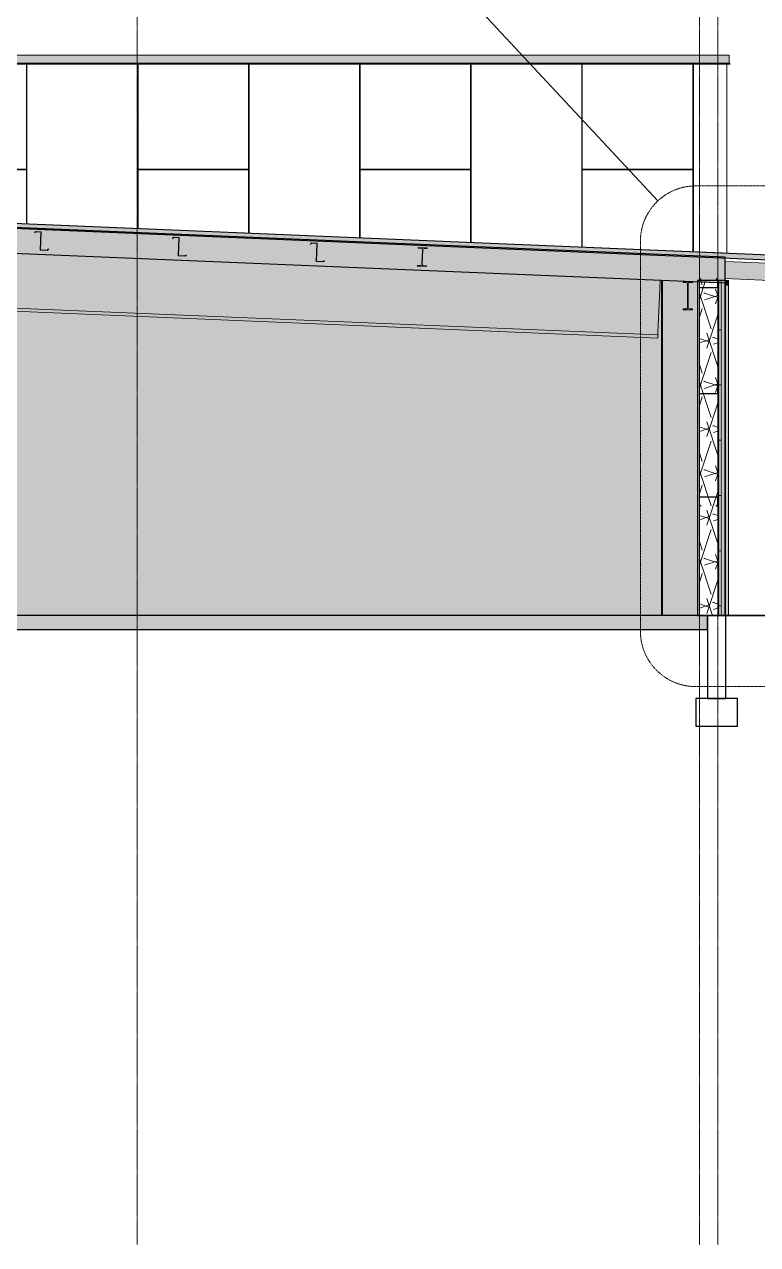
# Model space of a CAD drawing. Header units: inches. Extents: x -55396 to -733, y -290 to 853.
# Drawn here: x -22363 to -22044, y -273 to 257 of the extents above; entities that cross this region are included whole.
import ezdxf

# ---------------------------------------------------------------- set-up
doc = ezdxf.new("R2010")
doc.units = ezdxf.units.IN
doc.header["$MEASUREMENT"] = 0
for name, pattern in [('Dash Dot 3_16_', [0.3124999999999999, 0.1874999999999999, -0.06249999999999999, 0, -0.06249999999999999]), ('Grid Line 1_2_', [0.8749999999999999, 0.4999999999999999, -0.125, 0.125, -0.125]), ('Grid Line 1_2__2_', [0.8749999999999999, 0.4999999999999999, -0.125, 0.125, -0.125])]:
    doc.linetypes.add(name, pattern=pattern)
for name, color, linetype, lineweight in [('A-ANNO-SYMB', 150, 'Continuous', 9), ('A-CLNG', 13, 'Continuous', 9), ('A-CLNG-PATT', 13, 'Continuous', 25), ('A-FLOR', 192, 'Continuous', 9), ('A-FLOR-LEVL', 51, 'Continuous', 9), ('A-GLAZ-CWMG', 51, 'Continuous', 9), ('A-ROOF', 132, 'Continuous', 9), ('A-WALL', 113, 'Continuous', 9), ('A-WALL-PATT', 111, 'Continuous', 25), ('C-TOPO', 7, 'Continuous', 9), ('I-WALL', 2, 'Continuous', 9), ('L-SITE-WALL', 31, 'Continuous', 9), ('S-BEAM', 12, 'Continuous', 9), ('S-COLS', 52, 'Continuous', 9), ('S-FNDN', 32, 'Continuous', 9), ('S-GRID', 1, 'Continuous', 9)]:
    doc.layers.add(name, color=color, linetype=linetype, lineweight=lineweight)
pattern_1 = [(45, (-26138.858, 100.189), (-19.00703027829439, 19.0070302782944), []), (45, (-26138.858, 128.989), (-19.00703027829439, 19.0070302782944), [])]
pattern_2 = [(161.57, (-26137.898, 101.149), (-7.680223697288786, -0.0009795936816989759), [0, -54.643, 6.067, 0]), (18.43, (-26139.818, 101.149), (-7.680223697288786, 0.00097959368169942), [0, -54.643, 6.067, 0]), (108.43, (-26137.898, 101.149), (3.838295292656201, -19.20136532245489), [18.21099999999999, -42.49899999999999]), (71.57, (-26139.818, 101.149), (3.838295292656203, 19.20136532245489), [18.211, -42.499])]

# ---------------------------------------------------------------- blocks, each defined once
blk = doc.blocks.new('Locker Rooms and Restrooms_rvt-1-Section 13')
at = {"layer": 'A-FLOR-LEVL', "linetype": 'Grid Line 1_2__2_'}
blk.add_line((-26557.32365464432, 0), (-21746.95903089273, 0), dxfattribs=at)
blk = doc.blocks.new('Struct_Xcel_Sports Complex_rvt-1-Section 13')
at = {"layer": 'A-FLOR'}
blk.add_hatch(color=254, dxfattribs=at).paths.add_polyline_path([(-26273.39022535238, -5.999999999999999), (-22066.14022535245, -5.999999999999999), (-22066.14022535245, 0), (-26273.39022535238, 0), (-26273.39022535238, -1.575319388176808)], flags=0)
at = {"layer": 'A-FLOR', "color": 130, "lineweight": 25}
for p, q in [((-22066.14022535245, 0), (-26273.39022535238, 0)), ((-22066.14022535245, -5.999999999999999), (-22066.14022535245, 0)), ((-26273.39022535238, -5.999999999999999), (-22066.14022535245, -5.999999999999999))]:
    blk.add_line(p, q, dxfattribs=at)
at = {"layer": 'L-SITE-WALL', "color": 130, "lineweight": 25}
for p, q in [((-22066.14022535245, -3.060591780013055e-10), (-22066.14022535245, -35.99999999999999)), ((-22058.14022535245, -3.060591780013055e-10), (-22066.14022535245, -3.060591780013055e-10)), ((-22058.14022535245, -35.99999999999999), (-22058.14022535245, -3.060591780013055e-10)), ((-22066.14022535245, -35.99999999999999), (-22058.14022535245, -35.99999999999999))]:
    blk.add_line(p, q, dxfattribs=at)
at = {"layer": 'S-FNDN', "color": 130, "lineweight": 25}
for p, q in [((-22053.14022535245, -35.99999999999999), (-22071.14022535245, -35.99999999999999)), ((-22071.14022535245, -35.99999999999999), (-22071.14022535245, -47.99999999999999)), ((-22053.14022535245, -47.99999999999999), (-22053.14022535245, -35.99999999999999)), ((-22071.14022535245, -47.99999999999999), (-22053.14022535245, -47.99999999999999))]:
    blk.add_line(p, q, dxfattribs=at)
blk = doc.blocks.new('W-Wide Flange - 2_-3_ deep-1341957-Section 13')
at = {"layer": 'S-BEAM'}
for points in [[(-22086.69099960919, 145.2918299827791), (-22086.69099960919, 145.6616216490636), (-22597.39999097743, 166.9411629560735), (-22597.39999097743, 166.571371289787), (-22087.62768686522, 145.3308586184467)], [(-22087.62768686521, 122.8113358382008), (-22086.69099960919, 145.2918299827791), (-22597.39999097743, 166.571371289787), (-22597.39999097743, 144.0518485095418), (-22087.63727641748, 122.8117354028788)], [(-22087.66473805001, 121.9221074031487), (-22087.66473805001, 122.8128796375672), (-22597.39999097743, 143.9884383782458), (-22597.39999097743, 143.1610762751229), (-22147.75193356329, 124.4257405495351)], [(-22087.72135559082, 120.5632864237433), (-22087.66473805001, 121.9221074031487), (-22597.39999097743, 143.1610762751229), (-22597.39999097743, 141.7998962315172), (-22147.75193356329, 123.0645605059293)]]:
    blk.add_hatch(color=256, dxfattribs=at).paths.add_polyline_path(points, flags=0)
for p, q in [((-22597.39999097744, 143.1610762751231), (-22087.66473805002, 121.9221074031491)), ((-22086.6909996092, 145.2918299827792), (-22087.62768686522, 122.8113358382013)), ((-22086.67550423021, 145.6637190785832), (-22086.6909996092, 145.2918299827792)), ((-22087.72135559083, 120.5632864237434), (-22597.39999097744, 141.7998962315171)), ((-22087.66473805002, 121.9221074031491), (-22087.72135559083, 120.5632864237434)), ((-22087.62768686522, 122.8113358382013), (-22087.66473805002, 121.9221074031491))]:
    blk.add_line(p, q, dxfattribs=at)
blk = doc.blocks.new('Girt_C - 8_D-1253502-Section 13')
at = {"layer": 'S-BEAM'}
h = blk.add_hatch(dxfattribs=at)
h.set_pattern_fill('FP_1', color=256, style=0, pattern_type=2)
h.set_pattern_definition(pattern_1)
h.paths.add_polyline_path([(-22061.82772535197, 96.32031249999815), (-22061.8276980654, 96.42968749999827), (-22069.45278180499, 96.42968749999963), (-22069.45272535197, 96.32031249999986)], flags=0)
h.paths.add_polyline_path([(-22069.53085035197, 96.50371695461283), (-22069.53085035197, 99.76931009988786), (-22068.99429750381, 100.2195313968889), (-22069.06460239862, 100.3033175078552), (-22069.64022535197, 99.82031249999872), (-22069.64022535197, 96.50781249999986)], flags=0)
h.paths.add_polyline_path([(-22061.74960035197, 96.50494412120722), (-22061.64022535197, 96.5078124999985), (-22061.64022535197, 99.82031249999872), (-22062.21475868431, 100.3024032072632), (-22062.28506357911, 100.2186170962975), (-22061.74960035197, 99.76931009988786)], flags=0)
at = {"layer": 'S-BEAM', "lineweight": 15}
for p, q in [((-22069.06460239862, 100.3033175078554), (-22069.64022535198, 99.82031249999888)), ((-22069.64022535198, 99.82031249999888), (-22069.64022535198, 96.50781250000016)), ((-22069.53085035198, 99.76931009988819), (-22068.99429750381, 100.2195313968892)), ((-22069.53085035198, 96.50371695461308), (-22069.53085035198, 99.76931009988819)), ((-22061.82769806541, 96.42968749999852), (-22069.45278180499, 96.42968749999872)), ((-22069.45272535197, 96.32031250000014), (-22061.82772535197, 96.3203124999987)), ((-22068.99429750381, 100.2195313968892), (-22069.06460239862, 100.3033175078554)), ((-22062.21475868431, 100.3024032072636), (-22062.28506357912, 100.2186170962975)), ((-22062.28506357912, 100.2186170962975), (-22061.74960035198, 99.76931009988812)), ((-22061.64022535198, 99.8203124999987), (-22062.21475868431, 100.3024032072636)), ((-22061.74960035198, 99.76931009988812), (-22061.74960035198, 96.50494412120767)), ((-22061.64022535198, 96.50781249999854), (-22061.64022535198, 99.8203124999987))]:
    blk.add_line(p, q, dxfattribs=at)
for centre, radius, start, end in [((-22069.45272535197, 96.50781250000014), 0.1874999999999929, 179.9999999999978, 269.9999999999974), ((-22069.45278180499, 96.50786623465736), 0.07817873465683078, 183.042361707333, 269.9999999999996), ((-22061.82772535198, 96.50781249999854), 0.1875, 269.9999999999996, 0), ((-22061.82769806541, 96.50783884197179), 0.0781513419719081, 269.9999999999996, 357.877282382075)]:
    blk.add_arc(centre, radius, start, end, dxfattribs=at)
blk = doc.blocks.new('W-Wide Flange - W12X19-1098423-Section 13')
at = {"layer": 'S-BEAM'}
h = blk.add_hatch(dxfattribs=at)
h.set_pattern_fill('FP_1', color=256, style=0, pattern_type=2)
h.set_pattern_definition(pattern_1)
h.paths.add_polyline_path([(-22072.63522535236, 132.8520833331402), (-22072.63522535236, 133.2020833331402), (-22073.99772535236, 133.2020833331402), (-22074.36895641249, 133.3558522730176), (-22074.52272535236, 133.7270833331401), (-22074.52272535236, 144.1770833331401), (-22074.36895641249, 144.5483143932633), (-22073.99772535236, 144.7020833331403), (-22072.63522535236, 144.7020833331403), (-22072.63522535236, 145.0520833331404), (-22076.64522535236, 145.0520833331404), (-22076.64522535236, 144.7020833331403), (-22075.28272535236, 144.7020833331403), (-22074.91149429224, 144.5483143932633), (-22074.75772535236, 144.1770833331401), (-22074.75772535236, 133.7270833331401), (-22074.91149429224, 133.3558522730176), (-22075.28272535236, 133.2020833331402), (-22076.64522535236, 133.2020833331402), (-22076.64522535236, 132.8520833331402)], flags=0)
at = {"layer": 'S-BEAM', "lineweight": 15}
for p, q in [((-22072.63522535237, 145.0520833331399), (-22076.64522535236, 145.0520833331399)), ((-22076.64522535236, 145.0520833331399), (-22076.64522535236, 144.7020833331399)), ((-22076.64522535236, 144.7020833331399), (-22075.28272535236, 144.7020833331399)), ((-22074.75772535237, 144.1770833331399), (-22074.75772535237, 133.7270833331399)), ((-22074.52272535237, 133.7270833331399), (-22074.52272535237, 144.1770833331399)), ((-22073.99772535236, 144.7020833331399), (-22072.63522535237, 144.7020833331399)), ((-22072.63522535237, 144.7020833331399), (-22072.63522535237, 145.0520833331399)), ((-22075.28272535236, 133.2020833331399), (-22076.64522535236, 133.2020833331399)), ((-22076.64522535236, 133.2020833331399), (-22076.64522535236, 132.8520833331399)), ((-22076.64522535236, 132.8520833331399), (-22072.63522535237, 132.8520833331399)), ((-22072.63522535237, 133.2020833331399), (-22073.99772535236, 133.2020833331399)), ((-22072.63522535237, 132.8520833331399), (-22072.63522535237, 133.2020833331399))]:
    blk.add_line(p, q, dxfattribs=at)
for centre, radius, start, end in [((-22075.28272535236, 144.1770833331399), 0.5249999999978172, 0, 90), ((-22073.99772535236, 144.1770833331399), 0.5250000000014552, 90, 180), ((-22075.28272535236, 133.7270833331399), 0.5249999999978172, 269.9999999999996, 0), ((-22073.99772535236, 133.7270833331399), 0.5250000000014552, 180, 269.9999999999996)]:
    blk.add_arc(centre, radius, start, end, dxfattribs=at)
blk = doc.blocks.new('Girt_Z - 8_D-1355458-Section 13')
at = {"layer": 'S-BEAM'}
h = blk.add_hatch(color=256, dxfattribs=at)
h.paths.add_polyline_path([(-22352.84265979201, 158.6334347684206), (-22352.33706888657, 159.1874003236106), (-22352.41785553004, 159.261132330654), (-22352.88906463594, 158.7448382059885), (-22355.77715184824, 158.8651751731676), (-22355.96495064542, 158.7635302206465), (-22355.10743356329, 158.727800342224)], flags=0)
h.paths.add_polyline_path([(-22355.96495064542, 158.7635302206465), (-22355.84786708859, 158.946257926945), (-22355.53043183499, 166.5647040133525), (-22355.63971087891, 166.5692846170889)], flags=0)
h.paths.add_polyline_path([(-22358.44526305256, 166.2284202641045), (-22357.97405394665, 166.7447143887699), (-22355.71165100777, 166.6504475996498), (-22355.70996355906, 166.7598471916911), (-22358.02045879059, 166.8561178263378), (-22358.52604969603, 166.3021522711477)], flags=0)
at = {"layer": 'S-BEAM', "lineweight": 15}
for p, q in [((-22358.02045879059, 166.8561178263379), (-22358.52604969603, 166.3021522711478)), ((-22358.52604969603, 166.3021522711478), (-22358.44526305257, 166.2284202641046)), ((-22358.44526305257, 166.2284202641046), (-22357.97405394666, 166.7447143887701)), ((-22355.70996355906, 166.759847191691), (-22358.02045879059, 166.8561178263379)), ((-22357.97405394666, 166.7447143887701), (-22355.71165100778, 166.6504475996499)), ((-22355.63971087891, 166.5692846170892), (-22355.96495064543, 158.7635302206465)), ((-22355.84786708859, 158.946257926945), (-22355.53043183499, 166.5647040133527)), ((-22352.41785553004, 159.261132330654), (-22352.88906463595, 158.7448382059886)), ((-22352.84265979202, 158.6334347684209), (-22352.33706888657, 159.1874003236109)), ((-22352.33706888657, 159.1874003236109), (-22352.41785553004, 159.261132330654)), ((-22355.96495064543, 158.7635302206465), (-22352.84265979202, 158.6334347684209)), ((-22352.88906463595, 158.7448382059886), (-22355.77715184824, 158.8651751731677))]:
    blk.add_line(p, q, dxfattribs=at)
for centre, radius, start, end in [((-22355.71779446938, 166.5725381000256), 0.07815134197381284, 357.614055969517, 85.49133835193591), ((-22355.7177692862, 166.5725097404863), 0.1874999999985874, 357.6140559696101, 87.61405596919539), ((-22355.76975612919, 158.9430033036363), 0.07817873465887912, 177.6140559696024, 264.571694262052)]:
    blk.add_arc(centre, radius, start, end, dxfattribs=at)
blk = doc.blocks.new('Girt_C - 8_D-1267882-Section 13')
at = {"layer": 'S-BEAM'}
h = blk.add_hatch(color=256, dxfattribs=at)
h.paths.add_polyline_path([(-22062.21584830538, 47.57168249214395), (-22061.64022535202, 48.05468750000043), (-22061.64022535202, 51.3671874999993), (-22061.74960035202, 51.37128304538633), (-22061.74960035202, 48.10568990011129), (-22062.28615320018, 47.65546860311029)], flags=0)
h.paths.add_polyline_path([(-22069.06569201969, 47.57259679273601), (-22068.99538712487, 47.65638290370168), (-22069.53085035202, 48.10568990011132), (-22069.53085035202, 51.37005587879196), (-22069.64022535202, 51.36718750000068), (-22069.64022535202, 48.05468750000045)], flags=0)
h.paths.add_polyline_path([(-22061.827668899, 51.44531249999952), (-22061.82772535202, 51.5546874999993), (-22069.45272535202, 51.55468750000102), (-22069.45275263859, 51.44531250000091)], flags=0)
at = {"layer": 'S-BEAM', "lineweight": 15}
for p, q in [((-22069.64022535203, 51.36718750000065), (-22069.64022535203, 48.05468750000048)), ((-22069.64022535203, 48.05468750000048), (-22069.06569201969, 47.57259679273557)), ((-22069.53085035203, 48.10568990011105), (-22069.53085035203, 51.37005587879152)), ((-22068.99538712488, 47.65638290370163), (-22069.53085035203, 48.10568990011105)), ((-22069.45275263859, 51.44531250000065), (-22061.82766889901, 51.44531250000045)), ((-22061.82772535203, 51.55468749999902), (-22069.45272535203, 51.55468750000047)), ((-22061.74960035202, 48.10568990011098), (-22062.28615320019, 47.65546860310994)), ((-22062.21584830538, 47.5716824921438), (-22061.64022535202, 48.05468750000029)), ((-22061.74960035203, 51.37128304538606), (-22061.74960035202, 48.10568990011098)), ((-22061.64022535202, 48.05468750000029), (-22061.64022535202, 51.367187499999)), ((-22069.06569201969, 47.57259679273557), (-22068.99538712488, 47.65638290370163)), ((-22062.28615320019, 47.65546860310994), (-22062.21584830538, 47.5716824921438))]:
    blk.add_line(p, q, dxfattribs=at)
for centre, radius, start, end in [((-22069.45272535203, 51.36718750000065), 0.1875, 90, 180), ((-22069.45275263859, 51.36716115802739), 0.0781513419719081, 90, 177.8772823820907), ((-22061.82772535203, 51.36718749999902), 0.1874999999999893, 359.9999999999964, 89.99999999999675), ((-22061.82766889901, 51.36713376534179), 0.07817873466046876, 3.042361707469164, 90)]:
    blk.add_arc(centre, radius, start, end, dxfattribs=at)
blk = doc.blocks.new('Dimension Lumber - 5_5 x 7_5 Glulam-1165140-Section 13')
at = {"layer": 'S-BEAM'}
blk.add_hatch(color=256, dxfattribs=at).paths.add_polyline_path([(-21998.20693877619, 143.8569463927634), (-21997.89470969085, 151.3504444409559), (-22058.49460332806, 153.8754400091728), (-22058.49460332806, 146.3689324157576), (-22009.51493356329, 144.3281128422259)], flags=0)
for p, q in [((-22058.49460332807, 153.8754400091725), (-21997.89470969086, 151.3504444409558)), ((-21997.89470969086, 151.3504444409558), (-21998.20693877619, 143.8569463927631)), ((-22058.49460332807, 146.3689324157573), (-21998.20693877619, 143.8569463927631))]:
    blk.add_line(p, q, dxfattribs=at)
blk = doc.blocks.new('W-Wide Flange - W8X15-1355454-Section 13')
at = {"layer": 'S-BEAM', "lineweight": 15}
for p, q in [((-22191.83123375723, 159.9315667832815), (-22191.84434737881, 159.6168398652574)), ((-22191.84434737881, 159.6168398652574), (-22190.46054807258, 159.5591815608311)), ((-22187.82471013413, 159.7646282989858), (-22191.83123375723, 159.9315667832815)), ((-22189.98419056471, 159.0414016609733), (-22190.25416464717, 152.5620236819695)), ((-22190.00937704426, 152.551824198515), (-22189.7394029618, 159.0312021775189)), ((-22189.22162306195, 159.507559685388), (-22187.83782375571, 159.4499013809616)), ((-22187.83782375571, 159.4499013809616), (-22187.82471013413, 159.7646282989858)), ((-22192.15574385326, 152.1433244785267), (-22192.16885747484, 151.8285975605025)), ((-22192.16885747484, 151.8285975605025), (-22188.16233385174, 151.6616590762067)), ((-22190.77194454703, 152.0856661741004), (-22192.15574385326, 152.1433244785267)), ((-22188.14922023016, 151.9763859942309), (-22189.53301953639, 152.0340442986572)), ((-22188.16233385174, 151.6616590762067), (-22188.14922023016, 151.9763859942309))]:
    blk.add_line(p, q, dxfattribs=at)
for centre, radius, start, end in [((-22190.48125926858, 159.0621128569676), 0.4975000000024776, 357.6140559696121, 87.61405596929778), ((-22189.24233425794, 159.0104909815246), 0.4974999999986913, 87.61405596969826, 177.6140559696097), ((-22190.75123335103, 152.5827348779638), 0.4975000000023261, 267.6140559697153, 357.6140559696097), ((-22189.5123083404, 152.5311130025206), 0.4974999999986913, 177.6140559696098, 267.6140559696979)]:
    blk.add_arc(centre, radius, start, end, dxfattribs=at)
blk = doc.blocks.new('Rectangular Mullion - Exterior 2_ x 4_5_-1354323-Section 13')
at = {"layer": 'A-GLAZ-CWMG'}
blk.add_hatch(color=256, dxfattribs=at).paths.add_polyline_path([(-22057.01522535222, 143.5000000000004), (-22057.01522535222, 145.5000000000003), (-22058.32772535264, 145.5000000000003), (-22058.32772535264, 143.5000000000004)], flags=0)
for p, q in [((-22057.01522535223, 145.5), (-22058.32772535264, 145.5)), ((-22058.32772535264, 143.5), (-22057.01522535223, 143.5)), ((-22057.01522535223, 143.5), (-22057.01522535223, 145.5))]:
    blk.add_line(p, q, dxfattribs=at)
blk = doc.blocks.new('Rectangular Mullion - Exterior 2_ x 4_5_-1142371-Section 13')
at = {"layer": 'A-GLAZ-CWMG'}
blk.add_hatch(color=256, dxfattribs=at).paths.add_polyline_path([(-22057.01522535223, 96.99999999999999), (-22057.01522535223, 143.5000000000003), (-22058.32772535264, 143.5000000000003), (-22058.32772535264, 96.99999999999999)], flags=0)
for p, q in [((-22058.32772535264, 143.5), (-22057.01522535223, 143.5)), ((-22057.01522535223, 143.5), (-22057.01522535223, 96.99999999999999))]:
    blk.add_line(p, q, dxfattribs=at)
blk = doc.blocks.new('Rectangular Mullion - Exterior 2_ x 4_5_-1305178-Section 13')
at = {"layer": 'A-GLAZ-CWMG'}
blk.add_hatch(color=256, dxfattribs=at).paths.add_polyline_path([(-22058.32772535264, -1.06581410364015e-13), (-22057.01522535223, -1.06581410364015e-13), (-22057.01522535223, 96.99999999999999), (-22058.32772535264, 96.99999999999999), (-22058.32772535264, 76.54668061182304)], flags=0)
blk.add_line((-22057.01522535223, 96.99999999999999), (-22057.01522535223, 0), dxfattribs=at)
blk = doc.blocks.new('Girt_C - 8_D-V277-Section 13')
at = {"layer": 'S-BEAM'}
h = blk.add_hatch(dxfattribs=at)
h.set_pattern_fill('FP_1', color=256, style=0, pattern_type=2)
h.set_pattern_definition(pattern_1)
h.paths.add_polyline_path([(-22061.82772535197, 142.4375000002043), (-22061.8276980654, 142.5468750002041), (-22069.45278180499, 142.5468750002058), (-22069.45272535197, 142.4375000002057)], flags=0)
h.paths.add_polyline_path([(-22069.53085035197, 142.6209044548186), (-22069.53085035197, 145.886497600094), (-22068.99429750381, 146.336718897095), (-22069.06460239862, 146.420505008061), (-22069.64022535197, 145.9375000002045), (-22069.64022535197, 142.625000000206)], flags=0)
h.paths.add_polyline_path([(-22061.74960035197, 142.6221316214134), (-22061.64022535197, 142.6250000002043), (-22061.64022535197, 145.9375000002045), (-22062.21475868431, 146.4195907074693), (-22062.28506357911, 146.3358045965033), (-22061.74960035197, 145.886497600094)], flags=0)
at = {"layer": 'S-BEAM', "lineweight": 15}
for p, q in [((-22069.06460239862, 146.4205050080612), (-22069.64022535198, 145.9375000002047)), ((-22069.64022535198, 145.9375000002047), (-22069.64022535198, 142.6250000002059)), ((-22069.53085035198, 145.886497600094), (-22068.99429750381, 146.336718897095)), ((-22069.53085035198, 142.6209044548189), (-22069.53085035198, 145.886497600094)), ((-22068.99429750381, 146.336718897095), (-22069.06460239862, 146.4205050080612)), ((-22062.21475868431, 146.4195907074694), (-22062.28506357912, 146.3358045965034)), ((-22062.28506357912, 146.3358045965034), (-22061.74960035198, 145.8864976000939)), ((-22061.64022535198, 145.9375000002045), (-22062.21475868431, 146.4195907074694)), ((-22061.74960035198, 145.8864976000939), (-22061.74960035198, 142.6221316214135)), ((-22061.64022535198, 142.6250000002043), (-22061.64022535198, 145.9375000002045)), ((-22061.82769806541, 142.5468750002043), (-22069.45278180499, 142.5468750002045)), ((-22069.45272535197, 142.4375000002059), (-22061.82772535197, 142.4375000002045))]:
    blk.add_line(p, q, dxfattribs=at)
for centre, radius, start, end in [((-22069.45272535197, 142.6250000002059), 0.1875, 180, 269.9999999999996), ((-22069.45278180499, 142.6250537348631), 0.07817873465683078, 183.0423617073231, 269.9999999999996), ((-22061.82772535198, 142.6250000002043), 0.1875, 269.9999999999996, 0), ((-22061.82769806541, 142.6250263421776), 0.0781513419719081, 269.9999999999996, 357.8772823820754)]:
    blk.add_arc(centre, radius, start, end, dxfattribs=at)

msp = doc.modelspace()

# ---------------------------------------------------------------- hatches: boundary and pattern name
at = {"layer": 'A-CLNG-PATT', "lineweight": 9}
h = msp.add_hatch(dxfattribs=at)
h.set_pattern_fill('FP_4', color=256, style=0, pattern_type=2)
h.set_pattern_definition(pattern_2)
h.paths.add_polyline_path([(-22058.49460332806, 144.4867718040169), (-22058.49460332806, 155.7465331941399), (-22770.63922535191, 185.4192257784669), (-22770.63922535191, 174.1594643883439), (-22061.35380856329, 144.6059053554849)], flags=0)
at = {"layer": 'A-ROOF'}
msp.add_hatch(color=256, dxfattribs=at).paths.add_polyline_path([(-21994.89022535269, 152.7265591122202), (-21994.89022535269, 154.7282944704643), (-22779.95172535106, 187.4391903037318), (-22779.95172535106, 185.437454945488), (-22009.51493356329, 153.3359219543283)], flags=0)
at = {"layer": 'A-WALL', "lineweight": 5}
for points in [[(-22699.76522535241, 240.0000000000037), (-22056.76522535217, 240.0000000000037), (-22056.76522535217, 243.500000000004), (-22699.76522535241, 243.500000000004)], [(-22699.76522535241, 239.4999999999991), (-22056.26522535216, 239.4999999999994), (-22056.82772535217, 240.0000000000037), (-22699.76522535241, 240.0000000000037)]]:
    msp.add_hatch(color=256, dxfattribs=at).paths.add_polyline_path(points, flags=0)
at = {"layer": 'A-WALL-PATT', "lineweight": 9}
h = msp.add_hatch(dxfattribs=at)
h.set_pattern_fill('FP_3', color=256, style=0, pattern_type=2)
h.set_pattern_definition([(90, (-22603.515, 677.25), (-193, -193), [48, -145]), (180, (-22603.515, 677.25), (-2.363568322354392e-14, -193), [96.25, -96.75]), (270, (-22699.765, 725.25), (-193, -193), [48, -145]), (180, (-22603.515, 725.25), (-2.363568322354392e-14, -193), [96.25, -96.75]), (270, (-22700.015, 725.25), (-193, -193), [48, -145]), (180, (-22700.015, 725.25), (-2.363568322354392e-14, -193), [96.25, -96.75]), (90, (-22796.265, 677.25), (-193, -193), [48, -145]), (180, (-22700.015, 677.25), (-2.363568322354392e-14, -193), [96.25, -96.75]), (90, (-22651.515, 725.5), (-193, -193), [48, -145]), (180, (-22603.265, 725.5), (-2.363568322354392e-14, -193), [48.25, -144.75]), (180, (-22603.265, 773.5), (-2.363568322354392e-14, -193), [48.25, -144.75]), (90, (-22748.015, 725.5), (-193, -193), [48, -145]), (180, (-22651.765, 725.5), (-2.363568322354392e-14, -193), [96.25, -96.75]), (270, (-22651.765, 773.5), (-193, -193), [48, -145]), (180, (-22651.765, 773.5), (-2.363568322354392e-14, -193), [96.25, -96.75]), (180, (-22748.265, 725.5), (-2.363568322354392e-14, -193), [48, -145]), (270, (-22748.265, 773.5), (-193, -193), [48, -145]), (180, (-22748.265, 773.5), (-2.363568322354392e-14, -193), [48, -145]), (90, (-22603.515, 773.75), (-193, -193), [48, -145]), (180, (-22603.515, 773.75), (-2.363568322354392e-14, -193), [96.25, -96.75]), (270, (-22699.765, 821.75), (-193, -193), [48, -145]), (180, (-22603.515, 821.75), (-2.363568322354392e-14, -193), [96.25, -96.75]), (270, (-22700.015, 821.75), (-193, -193), [48, -145]), (180, (-22700.015, 821.75), (-2.363568322354392e-14, -193), [96.25, -96.75]), (270, (-22796.265, 821.75), (-193, -193), [48, -145]), (180, (-22700.015, 773.75), (-2.363568322354392e-14, -193), [96.25, -96.75]), (90, (-22651.515, 822), (-193, -193), [48, -145]), (180, (-22603.265, 822), (-2.363568322354392e-14, -193), [48.25, -144.75]), (180, (-22603.265, 870), (-2.363568322354392e-14, -193), [48.25, -144.75]), (90, (-22748.015, 822), (-193, -193), [48, -145]), (180, (-22651.765, 822), (-2.363568322354392e-14, -193), [96.25, -96.75]), (270, (-22651.765, 870), (-193, -193), [48, -145]), (180, (-22651.765, 870), (-2.363568322354392e-14, -193), [96.25, -96.75]), (180, (-22748.265, 822), (-2.363568322354392e-14, -193), [48, -145]), (270, (-22748.265, 870), (-193, -193), [48, -145]), (180, (-22748.265, 870), (-2.363568322354392e-14, -193), [48, -145])])
h.paths.add_polyline_path([(-22804.0152253524, 1.750000000000113), (-22803.89022535217, 1.750000000000113), (-22803.89022535217, 96.19668249214281), (-22810.70272535182, 96.19668249214281), (-22810.70272535182, 96.00000000000033), (-22804.0152253524, 96.00000000000033), (-22804.0152253524, 2.769534718287445)], flags=0)
h.paths.add_polyline_path([(-22058.51522535154, 157.3793361370832), (-22058.51522535154, 157.500000000209), (-22059.76522535217, 157.5611858380897), (-22500.14022535058, 175.9065659813546), (-22500.14022535058, 175.7803778037109), (-22059.76522535217, 157.4314194704427)], flags=0)
h.paths.add_polyline_path([(-22757.79647535242, 217.0000000000004), (-22757.79647535242, 239.4558058261848), (-22778.88922535234, 239.4558058261848), (-22778.88922535233, 217.0000000000004), (-22769.81843356329, 217.0000000000004)], flags=0)
h = msp.add_hatch(dxfattribs=at)
h.set_pattern_fill('FP_7', color=256, style=0, pattern_type=2)
h.set_pattern_definition([(0, (-22072.39, 145.5), (-193, 193), [48, -145]), (90, (-22072.39, 145.5), (-193, 1.181784161177196e-14), [96.25, -96.75]), (180, (-22024.39, 241.75), (-193, 193), [48, -145]), (90, (-22024.39, 145.5), (-193, 1.181784161177196e-14), [96.25, -96.75]), (180, (-22024.39, 242), (-193, 193), [48, -145]), (90, (-22024.39, 242), (-193, 1.181784161177196e-14), [96.25, -96.75]), (0, (-22072.39, 338.25), (-193, 193), [48, -145]), (90, (-22072.39, 242), (-193, 1.181784161177196e-14), [96.25, -96.75]), (0, (-22024.14, 193.5), (-193, 193), [48, -145]), (90, (-22024.14, 145.25), (-193, 1.181784161177196e-14), [48.25, -144.75]), (90, (-21976.14, 145.25), (-193, 1.181784161177196e-14), [48.25, -144.75]), (0, (-22024.14, 290), (-193, 193), [48, -145]), (90, (-22024.14, 193.75), (-193, 1.181784161177196e-14), [96.25, -96.75]), (180, (-21976.14, 193.75), (-193, 193), [48, -145]), (90, (-21976.14, 193.75), (-193, 1.181784161177196e-14), [96.25, -96.75]), (90, (-22024.14, 290.25), (-193, 1.181784161177196e-14), [48, -145]), (180, (-21976.14, 290.25), (-193, 193), [48, -145]), (90, (-21976.14, 290.25), (-193, 1.181784161177196e-14), [48, -145]), (0, (-21975.89, 145.5), (-193, 193), [48, -145]), (90, (-21975.89, 145.5), (-193, 1.181784161177196e-14), [96.25, -96.75]), (180, (-21927.89, 241.75), (-193, 193), [48, -145]), (90, (-21927.89, 145.5), (-193, 1.181784161177196e-14), [96.25, -96.75]), (180, (-21927.89, 242), (-193, 193), [48, -145]), (90, (-21927.89, 242), (-193, 1.181784161177196e-14), [96.25, -96.75]), (180, (-21927.89, 338.25), (-193, 193), [48, -145]), (90, (-21975.89, 242), (-193, 1.181784161177196e-14), [96.25, -96.75]), (0, (-21927.64, 193.5), (-193, 193), [48, -145]), (90, (-21927.64, 145.25), (-193, 1.181784161177196e-14), [48.25, -144.75]), (90, (-21879.64, 145.25), (-193, 1.181784161177196e-14), [48.25, -144.75]), (0, (-21927.64, 290), (-193, 193), [48, -145]), (90, (-21927.64, 193.75), (-193, 1.181784161177196e-14), [96.25, -96.75]), (180, (-21879.64, 193.75), (-193, 193), [48, -145]), (90, (-21879.64, 193.75), (-193, 1.181784161177196e-14), [96.25, -96.75]), (90, (-21927.64, 290.25), (-193, 1.181784161177196e-14), [48, -145]), (180, (-21879.64, 290.25), (-193, 193), [48, -145]), (90, (-21879.64, 290.25), (-193, 1.181784161177196e-14), [48, -145])])
h.paths.add_polyline_path([(-22059.76522535217, 157.5611858380897), (-22059.76522535217, 239.4558058261759), (-22699.76522535241, 239.4558058261759), (-22699.76522535241, 184.2226522967585), (-22070.39022535255, 158.0038078398606)], flags=0)
h = msp.add_hatch(dxfattribs=at)
h.set_pattern_fill('FP_4', color=256, style=0, pattern_type=2)
h.set_pattern_definition(pattern_2)
h.paths.add_polyline_path([(-22061.64022535263, 0), (-22061.64022535263, 145.5), (-22069.64022535264, 145.5), (-22069.64022535264, 0)], flags=0)
h = msp.add_hatch(dxfattribs=at)
h.set_pattern_fill('FP_6', color=256, style=0, pattern_type=2)
h.set_pattern_definition([(0, (-26138.858, 100.189), (0, 24), []), (90, (-26138.858, 100.189), (-24, 1.469576158976824e-15), [])])
h.paths.add_polyline_path([(-22060.14022535264, 0), (-22060.14022535264, 145.5), (-22061.14022535263, 145.5), (-22061.14022535263, 0)], flags=0)
at = {"layer": 'I-WALL'}
msp.add_hatch(color=256, dxfattribs=at).paths.add_polyline_path([(-22086.14022535225, 0), (-22086.14022535225, 145.6386727216913), (-22086.67561832671, 145.6609807622942), (-22087.72135559082, 120.5632864237439), (-22597.39999097744, 141.7998962315179), (-22597.39999097744, 0), (-22216.87043356329, 0)], flags=0)
at = {"layer": 'L-SITE-WALL', "lineweight": 5}
for points in [[(-22069.64022535264, 0), (-22069.64022535264, 145.5), (-22070.39022535264, 145.5), (-22070.39022535264, 0)], [(-22061.14022535263, 0), (-22061.14022535263, 145.5), (-22061.64022535263, 145.5), (-22061.64022535263, 0)], [(-22058.64022535264, 0), (-22058.64022535264, 145.5), (-22060.14022535264, 145.5), (-22060.14022535264, 0)]]:
    msp.add_hatch(color=256, dxfattribs=at).paths.add_polyline_path(points, flags=0)
at = {"layer": 'L-SITE-WALL'}
msp.add_hatch(color=256, dxfattribs=at).paths.add_polyline_path([(-22058.32772535263, 0), (-22058.32772535263, 145.5), (-22058.64022535264, 145.5), (-22058.64022535264, 0)], flags=0)
at = {"layer": 'S-COLS', "lineweight": 5}
for points in [[(-22085.70663160225, 0), (-22085.70663160225, 145.6206063154414), (-22086.14022535225, 145.6386727216913), (-22086.14022535225, 0)], [(-22085.18807691475, 0), (-22085.01522535225, 0), (-22085.01522535225, 145.5917977216917), (-22085.70663160225, 145.6206063154414), (-22085.66777774628, 0), (-22085.36092847725, 0)], [(-22070.62022078769, 0), (-22070.39022535264, 0), (-22070.41952222725, 144.9836434248166), (-22070.76522535225, 144.9980477216914), (-22070.76522535225, 0)]]:
    msp.add_hatch(color=256, dxfattribs=at).paths.add_polyline_path(points, flags=0)
h = msp.add_hatch(color=256, dxfattribs=at)
h.paths.add_polyline_path([(-22078.63343356329, 0), (-22070.76522535225, 0), (-22070.76522535225, 144.9980477216914), (-22085.01522535225, 145.5917977216917), (-22085.01522535225, 0)], flags=0)
h.paths.add_polyline_path([(-22076.64522535236, 132.8520833331401), (-22076.64522535236, 133.2020833331402), (-22075.28272535236, 133.2020833331402), (-22074.91149429224, 133.3558522730176), (-22074.75772535237, 133.72708333314), (-22074.75772535237, 144.1770833331401), (-22074.91149429224, 144.5483143932632), (-22075.28272535236, 144.7020833331403), (-22076.64522535236, 144.7020833331403), (-22076.64522535236, 145.0520833331403), (-22072.63522535237, 145.0520833331403), (-22072.63522535237, 144.7020833331403), (-22073.99772535236, 144.7020833331403), (-22074.39444818762, 144.4867718040169), (-22074.52272535237, 144.1770833331401), (-22074.52272535237, 133.72708333314), (-22074.36895641249, 133.3558522730176), (-22073.99772535236, 133.2020833331402), (-22072.63522535237, 133.2020833331402), (-22072.63522535237, 132.8520833331401), (-22075.28272535236, 132.8520833331401)], flags=0)

# ---------------------------------------------------------------- linework, layer by layer
at = {"layer": 'A-ANNO-SYMB'}
msp.add_line((-22087.61542488286, 180.1887034388105), (-22187.85875082503, 287.6587928288142), dxfattribs=at)
at = {"layer": 'A-ANNO-SYMB', "linetype": 'Dash Dot 3_16_'}
for p, q in [((-21975.89234532976, 186.6383200151052), (-22071.24520675112, 186.6383200151052)), ((-22095.24520675111, 162.6383200151052), (-22095.24520675111, -6.796221469639853)), ((-22071.24520675112, -30.79622146963984), (-21975.89234532976, -30.79622146963984))]:
    msp.add_line(p, q, dxfattribs=at)
for centre, radius, start, end in [((-22071.24520675111, 162.6383200151052), 24, 90, 180), ((-22071.24520675111, -6.796221469639852), 24.00000000000001, 180, 269.9999999999997)]:
    msp.add_arc(centre, radius, start, end, dxfattribs=at)
at = {"layer": 'A-CLNG', "lineweight": 25}
for p, q in [((-22058.49460332807, 155.7465331941396), (-22770.63922535191, 185.4192257784665)), ((-22770.63922535191, 174.1594643883437), (-22058.49460332807, 144.4867718040168)), ((-22058.49460332807, 144.4867718040168), (-22058.49460332807, 155.7465331941396))]:
    msp.add_line(p, q, dxfattribs=at)
at = {"layer": 'A-FLOR-LEVL', "linetype": 'Grid Line 1_2_'}
msp.add_line((-26557.32365464432, 0), (-21746.95903089273, 0), dxfattribs=at)
at = {"layer": 'A-ROOF', "lineweight": 25}
for p, q in [((-21994.8902253527, 154.7282944704639), (-22779.95172535106, 187.4391903037316)), ((-22597.39999097744, 177.8311326799194), (-21994.8902253527, 152.7265591122198))]:
    msp.add_line(p, q, dxfattribs=at)
at = {"layer": 'A-WALL'}
for p, q in [((-22699.76522535241, 243.5000000000036), (-22056.76522535217, 243.5000000000036)), ((-22056.76522535217, 240.0000000000033), (-22699.76522535241, 240.0000000000033)), ((-22699.76522535241, 239.4999999999992), (-22056.26522535217, 239.4999999999992)), ((-22699.76522535241, 239.4558058261762), (-22056.30941952599, 239.4558058261762)), ((-22056.76522535217, 240.0000000000033), (-22056.76522535217, 243.5000000000036)), ((-22056.26522535217, 239.4999999999992), (-22056.76522535217, 240.0000000000033)), ((-22056.30941952599, 239.4558058261762), (-22056.26522535217, 239.4999999999992)), ((-22069.64022535264, 0), (-22069.64022535264, 145.4999999999998)), ((-22061.64022535264, 0), (-22061.64022535264, 145.4999999999998)), ((-22061.14022535263, 0), (-22061.14022535263, 145.4999999999998)), ((-22060.14022535264, 0), (-22060.14022535264, 145.4999999999998)), ((-22058.64022535264, 0), (-22058.64022535264, 145.4999999999998))]:
    msp.add_line(p, q, dxfattribs=at)
at = {"layer": 'C-TOPO', "lineweight": 35}
msp.add_line((-22058.14022535245, 0), (-21940.3964335633, 0), dxfattribs=at)
at = {"layer": 'C-TOPO'}
msp.add_line((-22058.14022535245, 0), (-21940.39643356329, 0), dxfattribs=at)
at = {"layer": 'L-SITE-WALL'}
for p, q in [((-22057.76522535217, 239.4558058261755), (-22057.76522535217, 157.5000000002089)), ((-22699.76522535241, 184.222652296758), (-22059.76522535217, 157.5611858380894)), ((-22059.76522535217, 157.5000000002089), (-22059.76522535217, 157.5611858380894)), ((-22059.76522535217, 157.5000000002089), (-22057.76522535217, 157.5000000002089)), ((-22058.51522535155, 157.3793361370829), (-22058.51522535155, 157.5000000002088))]:
    msp.add_line(p, q, dxfattribs=at)
at = {"layer": 'L-SITE-WALL', "lineweight": 25}
for p, q in [((-22070.39022535264, 145.4999999999998), (-22070.39022535264, 0)), ((-22058.32772535264, 145.4999999999998), (-22070.39022535264, 145.4999999999998)), ((-22058.32772535264, 0), (-22058.32772535264, 145.4999999999998)), ((-22070.39022535264, 0), (-22058.32772535264, 0))]:
    msp.add_line(p, q, dxfattribs=at)
at = {"layer": 'S-COLS'}
for p, q in [((-22086.14022535225, 145.6386727216911), (-22086.14022535225, 0)), ((-22085.70663160225, 145.6206063154412), (-22085.70663160225, 0))]:
    msp.add_line(p, q, dxfattribs=at)
at = {"layer": 'S-GRID', "linetype": 'Grid Line 1_2_'}
for p, q in [((-22313.89022535217, -273.1608068449274), (-22313.89022535217, 489.4930141065116)), ((-22069.64022535225, -273.1608068449274), (-22069.64022535225, 489.4930141065116)), ((-22061.64022535224, -273.1608068449274), (-22061.64022535224, 489.4930141065116))]:
    msp.add_line(p, q, dxfattribs=at)

# ---------------------------------------------------------------- block references
at = {"layer": 'A-GLAZ-CWMG'}
for name in ['Rectangular Mullion - Exterior 2_ x 4_5_-1354323-Section 13', 'Rectangular Mullion - Exterior 2_ x 4_5_-1142371-Section 13', 'Rectangular Mullion - Exterior 2_ x 4_5_-1305178-Section 13']:
    msp.add_blockref(name, (0, 0), dxfattribs=at)
at = {"layer": 'S-BEAM'}
for name, p in [('W-Wide Flange - 2_-3_ deep-1341957-Section 13', (0, 0)), ('Girt_Z - 8_D-1355458-Section 13', (0, 0)), ('Girt_Z - 8_D-1355458-Section 13', (59.94798438554334, -2.497832682730631)), ('Girt_Z - 8_D-1355458-Section 13', (119.8959687710867, -4.995665365461092)), ('W-Wide Flange - W8X15-1355454-Section 13', (0, 0)), ('Dimension Lumber - 5_5 x 7_5 Glulam-1165140-Section 13', (0, 0)), ('W-Wide Flange - W12X19-1098423-Section 13', (0, 0)), ('Girt_C - 8_D-V277-Section 13', (0, 0)), ('Girt_C - 8_D-1253502-Section 13', (0, 0)), ('Girt_C - 8_D-1267882-Section 13', (0, 0))]:
    msp.add_blockref(name, p, dxfattribs=at)

# ---------------------------------------------------------------- next in the draw order: block references
at = {"lineweight": 5}
msp.add_blockref('Locker Rooms and Restrooms_rvt-1-Section 13', (0, 0), dxfattribs=at)

# ---------------------------------------------------------------- next in the draw order: block references
msp.add_blockref('Struct_Xcel_Sports Complex_rvt-1-Section 13', (0, 0), dxfattribs=at)

doc.saveas('drawing.dxf')
